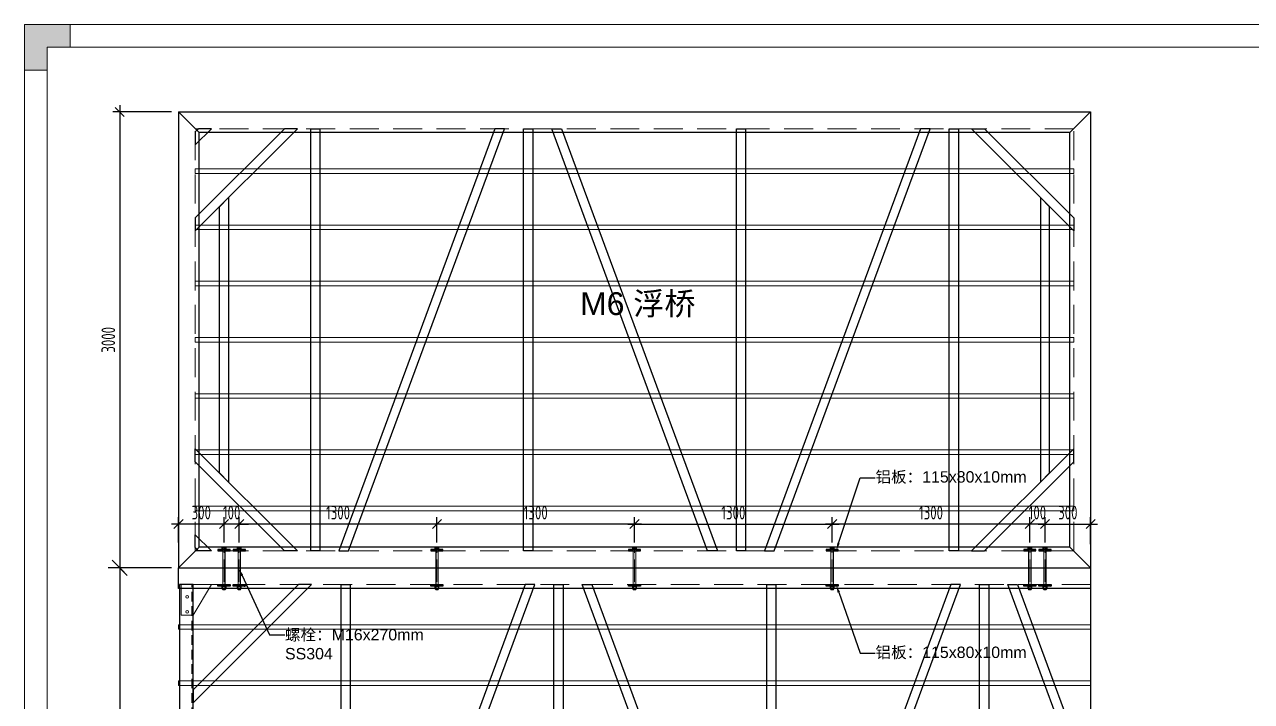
# Model space of a CAD drawing. Header units: millimetres. Extents: x 4 to 2106212, y -117026 to 198097.
# Drawn here: x 2079729 to 2087799, y 185596 to 190051 of the extents above; entities that cross this region are included whole.
import ezdxf
from ezdxf import colors
from ezdxf.entities.mleader import LeaderData, LeaderLine
from ezdxf.math import Vec2, Vec3

# ---------------------------------------------------------------- set-up
doc = ezdxf.new("R2010")
doc.units = ezdxf.units.MM
for name, pattern in [('CENTER', [0.6, 0.375, -0.075, 0.075, -0.075]), ('CENTER2', [28.575, 19.05, -3.175, 3.175, -3.175]), ('HIDDEN', [9.525, 6.35, -3.175])]:
    doc.linetypes.add(name, pattern=pattern)
for name, color, linetype, lineweight in [('screw', 33, 'Continuous', 13), ('加强板', 140, 'Continuous', 18), ('图框', 7, 'Continuous', 13), ('文本', 3, 'Continuous', 13), ('虚线', 1, 'CENTER2', 0), ('铝龙骨', 7, 'Continuous', 9)]:
    doc.layers.add(name, color=color, linetype=linetype, lineweight=lineweight)
for name, color, linetype in [('标注', 9, 'Continuous'), ('连接端梁', 130, 'Continuous'), ('铝横梁', 220, 'Continuous')]:
    doc.layers.add(name, color=color, linetype=linetype)
doc.styles.add('Arial', font='arial.ttf')
doc.styles.add('hztxt', font='ros1.shx', dxfattribs={"width": 0.8, "bigfont": 'hztxt.shx'})
doc.dimstyles.new('DIM-30', dxfattribs={"dimscale": 30, "dimtxt": 3, "dimasz": 2, "dimexe": 1.5, "dimexo": 1.5, "dimgap": 1, "dimtad": 1, "dimdec": 1, "dimdsep": 46, "dimtxsty": 'hztxt', "dimblk": 'OBLIQUE', "dimcen": 0, "dimdle": 1.5, "dimclrd": 9, "dimclre": 9, "dimclrt": 2, "dimadec": 1, "dimazin": 0, "dimtfac": 1, "dimtdec": 1, "dimtix": 1, "dimtmove": 2, "dimatfit": 3, "dimldrblk": 'OBLIQUE', "dimfxl": 15, "dimtolj": 1, "dimtzin": 0, "dimarcsym": 1})
doc.dimstyles.new('DIM-50', dxfattribs={"dimscale": 50, "dimtxt": 3, "dimasz": 2, "dimexe": 1.5, "dimexo": 1.5, "dimgap": 1, "dimtad": 1, "dimdec": 1, "dimdsep": 46, "dimtxsty": 'hztxt', "dimblk": 'OBLIQUE', "dimcen": 0, "dimdle": 1.5, "dimclrd": 9, "dimclre": 9, "dimclrt": 2, "dimadec": 1, "dimazin": 0, "dimtfac": 1, "dimtdec": 1, "dimtix": 1, "dimtmove": 2, "dimatfit": 3, "dimldrblk": 'OBLIQUE', "dimfxl": 15, "dimtolj": 1, "dimtzin": 0, "dimarcsym": 1})
pattern_1 = [(45, (-2112258.2154, -196125.4851), (-1.3470384182, 1.3470384182), []), (45, (-2112257.3174, -196125.4851), (-1.3470384182, 1.3470384182), [])]

# ---------------------------------------------------------------- blocks, each defined once
blk = doc.blocks.new('GW-TK')
at = {"layer": '图框', "linetype": 'Continuous', "lineweight": 0}
h = blk.add_hatch(color=256, dxfattribs=at)
h.dxf.hatch_style = 1
h.paths.add_polyline_path([(927183.55, 464715.01), (927183.55, 464705.01), (927188.55, 464705.01), (927188.55, 464710.01), (927193.56, 464710.01), (927193.56, 464715.01)])
blk.add_lwpolyline([(927188.55, 464705.01), (927188.55, 464710.01), (927193.56, 464710.01), (927193.56, 464715.01), (927183.55, 464715.01), (927183.55, 464705.01)], close=True, dxfattribs=at)
at = {"layer": '图框'}
for points in [[(927183.55, 464715.01), (927603.55, 464715.01), (927603.55, 464418.01), (927183.55, 464418.01)], [(927188.55, 464710.01), (927598.55, 464710.01), (927598.55, 464423.01), (927188.55, 464423.01)]]:
    blk.add_lwpolyline(points, close=True, dxfattribs=at)
blk = doc.blocks.new('_Oblique')
at = {"color": 0, "linetype": 'ByBlock', "lineweight": -2}
blk.add_line((-0.5, -0.5), (0.5, 0.5), dxfattribs=at)
blk = doc.blocks.new('*D1139')
at = {"layer": 'Defpoints', "color": 0, "transparency": 16777216}
for p in [(2080741.3, 189475.6, 0), (2080354.9, 186475.6), (2080741.3, 186475.6, 0)]:
    blk.add_point(p, dxfattribs=at)
at = {"layer": '标注', "color": 9, "lineweight": -2, "transparency": 16777216}
for p, q in [((2080354.9, 189520.6), (2080354.9, 186430.6)), ((2080696.3, 189475.6), (2080309.9, 189475.6)), ((2080696.3, 186475.6), (2080309.9, 186475.6))]:
    blk.add_line(p, q, dxfattribs=at)
at = {"layer": '标注', "color": 9, "lineweight": -2, "transparency": 16777216, "xscale": 60, "yscale": 60, "zscale": 60}
for p, rotation in [((2080354.9, 189475.6), 90), ((2080354.9, 186475.6), 270)]:
    blk.add_blockref('_Oblique', p, dxfattribs=dict(at, rotation=rotation))
at = {"layer": '标注', "color": 2, "transparency": 16777216, "insert": (2080279.9, 187975.6), "char_height": 90, "attachment_point": 5, "rotation": 90, "style": 'hztxt'}
blk.add_mtext('\\A1;3000', dxfattribs=at)
blk = doc.blocks.new('外六角螺丝M16')
at = {"layer": 'screw', "linetype": 'Continuous', "lineweight": 15}
for p, q in [((-10.7, 0), (-13.5, -1.9)), ((10.7, 0), (-10.7, 0)), ((15, -10), (-15, -10)), ((-15, -10), (-15, -13)), ((15, -13), (-15, -13)), ((-13.5, -1.9), (-13.5, -10)), ((13.5, -10), (-13.5, -10)), ((8.9, -10), (-8.9, -10)), ((-8, -255), (-8, -13)), ((-7, -10), (-7, -1.9)), ((7, -1.9), (7, -10)), ((8, -255), (8, -13)), ((10.7, 0), (13.5, -1.9)), ((13.5, -1.9), (13.5, -10)), ((15, -13), (15, -10)), ((-15, -255), (-15, -258)), ((-13.5, -259.1), (-12.4, -258)), ((-13.5, -259.1), (-13.5, -270.6)), ((-12.4, -271.6), (-13.5, -270.6)), ((-12.4, -271.6), (12.4, -271.6)), ((-8.5, -258), (-7.5, -259.1)), ((-7.5, -270.6), (-8.5, -271.6)), ((-6.4, -258), (-7.5, -259.1)), ((-7.5, -259.1), (-7.5, -270.6)), ((-7.5, -270.6), (-6.4, -271.6)), ((6.4, -258), (7.5, -259.1)), ((7.5, -270.6), (6.4, -271.6)), ((8.5, -258), (7.5, -259.1)), ((7.5, -259.1), (7.5, -270.6)), ((7.5, -270.6), (8.5, -271.6)), ((13.5, -259.1), (12.4, -258)), ((12.4, -271.6), (13.5, -270.6)), ((13.5, -259.1), (13.5, -270.6)), ((15, -255), (15, -258))]:
    blk.add_line(p, q, dxfattribs=at)
at = {"layer": 'screw', "color": 1, "linetype": 'CENTER', "ltscale": 0.501624}
blk.add_line((0, -280), (0, 0), dxfattribs=at)
at = {"layer": 'screw'}
for p, q in [((15, -255), (-15, -255)), ((-15, -258), (15, -258)), ((-9.8, -274), (9.8, -274)), ((-8, -274), (-8, -278.7)), ((8, -278.7), (-8, -278.7)), ((-6.7, -280), (6.7, -280)), ((6.7, -280), (8, -278.7)), ((8, -274), (8, -278.7))]:
    blk.add_line(p, q, dxfattribs=at)
at = {"layer": 'screw', "lineweight": 15}
blk.add_line((-8, -278.7), (-6.7, -280), dxfattribs=at)
at = {"layer": 'screw', "linetype": 'Continuous', "lineweight": 15}
for centre, radius, start, end in [((0, -14.1), 14.1, 60.2187, 119.7813), ((-10.3, -6.4), 5.59, 54.48739, 125.51261), ((10.2, -6.4), 5.59, 54.48739, 125.51261)]:
    blk.add_arc(centre, radius, start, end, dxfattribs=at)
at = {"layer": 'screw'}
for centre, start, end in [((-9.2, -270.7), 196.95182, 260.13484), ((9.2, -270.7), 279.86491, 343.04793)]:
    blk.add_arc(centre, 3.4, start, end, dxfattribs=at)
blk = doc.blocks.new('*D1140')
at = {"layer": 'Defpoints', "color": 0, "transparency": 16777216}
for p in [(2126199.3, 183669.5, 0), (2125813, 180669.5), (2126199.3, 180669.5, 0)]:
    blk.add_point(p, dxfattribs=at)
at = {"layer": '标注', "color": 9, "lineweight": -2, "transparency": 16777216}
for p, q in [((2125813, 183744.5), (2125813, 180594.5)), ((2126124.3, 183669.5), (2125738, 183669.5)), ((2126124.3, 180669.5), (2125738, 180669.5))]:
    blk.add_line(p, q, dxfattribs=at)
at = {"layer": '标注', "color": 9, "lineweight": -2, "transparency": 16777216, "xscale": 100, "yscale": 100, "zscale": 100}
for p, rotation in [((2125813, 183669.5), 90), ((2125813, 180669.5), 270)]:
    blk.add_blockref('_Oblique', p, dxfattribs=dict(at, rotation=rotation))
at = {"layer": '标注', "color": 2, "transparency": 16777216, "insert": (2125688, 182169.5), "char_height": 150, "attachment_point": 5, "rotation": 90, "style": 'hztxt'}
blk.add_mtext('\\A1;3000', dxfattribs=at)
blk = doc.blocks.new('连接加强板')
at = {"layer": '加强板'}
blk.add_lwpolyline([(-194915.5, -558.8), (-194915.5, -358.8), (-195115.5, -478.8), (-195115.5, -558.8)], close=True, dxfattribs=at)
for centre in [(-195095.5, -518.8), (-194995.5, -518.8)]:
    blk.add_circle(centre, 9, dxfattribs=at)
blk = doc.blocks.new('*U1144')
at = {"layer": '加强板', "rotation": 90.00000000000001}
blk.add_blockref('连接加强板', (-458.8, 195015.5), dxfattribs=at)
blk = doc.blocks.new('*U1145')
at = {"color": 0, "linetype": 'ByBlock', "lineweight": -2, "transparency": 16777216}
blk.add_blockref('*U1144', (0, 0), dxfattribs=at)
blk = doc.blocks.new('*U1146')
at = {"layer": '加强板', "rotation": 90.00000000000001}
blk.add_blockref('连接加强板', (-458.8, 195015.5), dxfattribs=at)
blk = doc.blocks.new('*U1147')
at = {"color": 0, "linetype": 'ByBlock', "lineweight": -2, "transparency": 16777216}
blk.add_blockref('*U1146', (0, 0), dxfattribs=at)
blk = doc.blocks.new('*U1148')
at = {"layer": '加强板'}
blk.add_lwpolyline([(10, -90), (-70, -90), (-70, 90), (10, 90), (70, 30), (70, -30), (10, -90)], dxfattribs=at)
for centre in [(-30, 50), (-30, -50)]:
    blk.add_circle(centre, 9, dxfattribs=at)
blk = doc.blocks.new('*U1149')
at = {"color": 0, "linetype": 'ByBlock', "lineweight": -2, "transparency": 16777216}
blk.add_blockref('*U1148', (0, 0), dxfattribs=at)
blk = doc.blocks.new('*U1150')
at = {"color": 252}
for points in [[(3000, 1500), (2864, 1364), (-2864, 1364), (-3000, 1500), (3000, 1500)], [(3000, -1500), (2864, -1364), (-2864, -1364), (-3000, -1500), (3000, -1500)]]:
    blk.add_lwpolyline(points, dxfattribs=at)
at = {"color": 252, "elevation": 0}
for points in [[(-3000, -1500), (-2864, -1364), (-2864, 1364), (-3000, 1500), (-3000, -1500)], [(3000, -1500), (2864, -1364), (2864, 1364), (3000, 1500), (3000, -1500)]]:
    blk.add_lwpolyline(points, dxfattribs=at)
at = {"layer": '虚线', "color": 252, "linetype": 'HIDDEN', "ltscale": 30}
for p, q in [((2889, 1389), (-2889, 1389)), ((-2889, -1389, 0), (-2889, 1389, 0)), ((2889, -1389, 0), (2889, 1389, 0)), ((2889, -1389), (-2889, -1389))]:
    blk.add_line(p, q, dxfattribs=at)
at = {"layer": '铝横梁', "color": 252, "elevation": 0}
for points in [[(-2867.8, 1389), (-2889, 1367.8), (-2889, 1282.9), (-2782.9, 1389)], [(-2130, -1389), (-2130, 1389), (-2070, 1389), (-2070, -1389)], [(-1881, -1389), (-855, 1389), (-919, 1389), (-1945, -1389)], [(-730, -1389), (-730, 1389), (-670, 1389), (-670, -1389)], [(481, -1389), (-545, 1389), (-481, 1389), (545, -1389)], [(670, -1389), (670, 1389), (730, 1389), (730, -1389)], [(919, -1389), (1945, 1389), (1881, 1389), (855, -1389)], [(2070, -1389), (2070, 1389), (2130, 1389), (2130, -1389)], [(-2730, -876.2), (-2730, 876.2), (-2670, 936.2), (-2670, -936.2)], [(2730, -876.2), (2730, 876.2), (2670, 936.2), (2670, -936.2)], [(-2867.8, -1389), (-2889, -1367.8), (-2889, -1282.9), (-2782.9, -1389)]]:
    blk.add_lwpolyline(points, close=True, dxfattribs=at)
at = {"layer": '铝横梁', "color": 252}
for points in [[(-2302.1, 1389), (-2889, 802.1), (-2889, 717.2), (-2217.2, 1389)], [(2302.1, 1389), (2889, 802.1), (2889, 717.2), (2217.2, 1389)], [(-2302.1, -1389), (-2889, -802.1), (-2889, -717.2), (-2217.2, -1389)], [(2302.1, -1389), (2889, -802.1), (2889, -717.2), (2217.2, -1389)]]:
    blk.add_lwpolyline(points, close=True, dxfattribs=at)
at = {"layer": '铝龙骨', "color": 252}
for points in [[(-2889, 1095), (-2889, 1125), (-2889, 1095), (2889, 1095), (2889, 1125), (-2889, 1125)], [(-2889, 725), (-2889, 755), (-2889, 725), (2889, 725), (2889, 755), (-2889, 755)], [(-2889, 355), (-2889, 385), (-2889, 355), (2889, 355), (2889, 385), (-2889, 385)], [(-2889, -15), (-2889, 15), (-2889, -15), (2889, -15), (2889, 15), (-2889, 15)], [(-2889, -385), (-2889, -355), (-2889, -385), (2889, -385), (2889, -355), (-2889, -355)], [(-2889, -755), (-2889, -725), (-2889, -755), (2889, -755), (2889, -725), (-2889, -725)], [(-2889, -1125), (-2889, -1095), (-2889, -1125), (2889, -1125), (2889, -1095), (-2889, -1095)]]:
    blk.add_lwpolyline(points, dxfattribs=at)
blk = doc.blocks.new('*U1151')
at = {"color": 0, "linetype": 'ByBlock', "lineweight": -2, "transparency": 16777216}
blk.add_blockref('*U1150', (0, 0), dxfattribs=at)
blk = doc.blocks.new('*D1152')
at = {"color": 9, "lineweight": -2, "transparency": 16777216}
for p, q in [((2086396.3, 186763.4), (2086786.3, 186763.4)), ((2086441.3, 186641.6), (2086441.3, 186808.4)), ((2086741.3, 186631.6), (2086741.3, 186808.4))]:
    blk.add_line(p, q, dxfattribs=at)
at = {"layer": 'Defpoints', "color": 0, "transparency": 16777216}
for p in [(2086741.3, 186763.4), (2086441.3, 186596.6, 0), (2086741.3, 186586.6, 0)]:
    blk.add_point(p, dxfattribs=at)
at = {"color": 9, "lineweight": -2, "transparency": 16777216, "xscale": 60, "yscale": 60, "zscale": 60, "rotation": 180}
blk.add_blockref('_Oblique', (2086441.3, 186763.4), dxfattribs=at)
at = {"color": 9, "lineweight": -2, "transparency": 16777216, "xscale": 60, "yscale": 60, "zscale": 60}
blk.add_blockref('_Oblique', (2086741.3, 186763.4), dxfattribs=at)
at = {"color": 2, "transparency": 16777216, "insert": (2086591.3, 186838.4), "char_height": 90, "attachment_point": 5, "style": 'hztxt'}
blk.add_mtext('\\A1;300', dxfattribs=at)
blk = doc.blocks.new('*D1153')
at = {"color": 9, "lineweight": -2, "transparency": 16777216}
for p, q in [((2086341.3, 186763.4), (2086281.3, 186763.4)), ((2086341.3, 186641.6), (2086341.3, 186808.4)), ((2086441.3, 186763.4), (2086341.3, 186763.4)), ((2086441.3, 186641.6), (2086441.3, 186808.4)), ((2086441.3, 186763.4), (2086501.3, 186763.4))]:
    blk.add_line(p, q, dxfattribs=at)
at = {"layer": 'Defpoints', "color": 0, "transparency": 16777216}
for p in [(2086341.3, 186763.4), (2086341.3, 186596.6, 0), (2086441.3, 186596.6, 0)]:
    blk.add_point(p, dxfattribs=at)
at = {"color": 9, "lineweight": -2, "transparency": 16777216, "xscale": 60, "yscale": 60, "zscale": 60}
blk.add_blockref('_Oblique', (2086341.3, 186763.4), dxfattribs=at)
at = {"color": 9, "lineweight": -2, "transparency": 16777216, "xscale": 60, "yscale": 60, "zscale": 60, "rotation": 180}
blk.add_blockref('_Oblique', (2086441.3, 186763.4), dxfattribs=at)
at = {"color": 2, "transparency": 16777216, "insert": (2086391.3, 186838.4), "char_height": 90, "attachment_point": 5, "style": 'hztxt'}
blk.add_mtext('\\A1;100', dxfattribs=at)
blk = doc.blocks.new('*D1154')
at = {"color": 9, "lineweight": -2, "transparency": 16777216}
for p, q in [((2086386.3, 186763.4), (2084996.3, 186763.4)), ((2085041.3, 186641.6), (2085041.3, 186808.4)), ((2086341.3, 186641.6), (2086341.3, 186808.4))]:
    blk.add_line(p, q, dxfattribs=at)
at = {"layer": 'Defpoints', "color": 0, "transparency": 16777216}
for p in [(2085041.3, 186763.4), (2085041.3, 186596.6, 0), (2086341.3, 186596.6, 0)]:
    blk.add_point(p, dxfattribs=at)
at = {"color": 9, "lineweight": -2, "transparency": 16777216, "xscale": 60, "yscale": 60, "zscale": 60, "rotation": 180}
blk.add_blockref('_Oblique', (2085041.3, 186763.4), dxfattribs=at)
at = {"color": 9, "lineweight": -2, "transparency": 16777216, "xscale": 60, "yscale": 60, "zscale": 60}
blk.add_blockref('_Oblique', (2086341.3, 186763.4), dxfattribs=at)
at = {"color": 2, "transparency": 16777216, "insert": (2085691.3, 186838.4), "char_height": 90, "attachment_point": 5, "style": 'hztxt'}
blk.add_mtext('\\A1;1300', dxfattribs=at)
blk = doc.blocks.new('*D1155')
at = {"color": 9, "lineweight": -2, "transparency": 16777216}
for p, q in [((2083786.3, 186763.4), (2082396.3, 186763.4)), ((2082441.3, 186641.6), (2082441.3, 186808.4)), ((2083741.3, 186641.6), (2083741.3, 186808.4))]:
    blk.add_line(p, q, dxfattribs=at)
at = {"layer": 'Defpoints', "color": 0, "transparency": 16777216}
for p in [(2082441.3, 186763.4), (2082441.3, 186596.6, 0), (2083741.3, 186596.6, 0)]:
    blk.add_point(p, dxfattribs=at)
at = {"color": 9, "lineweight": -2, "transparency": 16777216, "xscale": 60, "yscale": 60, "zscale": 60, "rotation": 180}
blk.add_blockref('_Oblique', (2082441.3, 186763.4), dxfattribs=at)
at = {"color": 9, "lineweight": -2, "transparency": 16777216, "xscale": 60, "yscale": 60, "zscale": 60}
blk.add_blockref('_Oblique', (2083741.3, 186763.4), dxfattribs=at)
at = {"color": 2, "transparency": 16777216, "insert": (2083091.3, 186838.4), "char_height": 90, "attachment_point": 5, "style": 'hztxt'}
blk.add_mtext('\\A1;1300', dxfattribs=at)
blk = doc.blocks.new('*D1156')
at = {"color": 9, "lineweight": -2, "transparency": 16777216}
for p, q in [((2082486.3, 186763.4), (2081096.3, 186763.4)), ((2081141.3, 186641.6), (2081141.3, 186808.4)), ((2082441.3, 186641.6), (2082441.3, 186808.4))]:
    blk.add_line(p, q, dxfattribs=at)
at = {"layer": 'Defpoints', "color": 0, "transparency": 16777216}
for p in [(2081141.3, 186763.4), (2081141.3, 186596.6, 0), (2082441.3, 186596.6, 0)]:
    blk.add_point(p, dxfattribs=at)
at = {"color": 9, "lineweight": -2, "transparency": 16777216, "xscale": 60, "yscale": 60, "zscale": 60, "rotation": 180}
blk.add_blockref('_Oblique', (2081141.3, 186763.4), dxfattribs=at)
at = {"color": 9, "lineweight": -2, "transparency": 16777216, "xscale": 60, "yscale": 60, "zscale": 60}
blk.add_blockref('_Oblique', (2082441.3, 186763.4), dxfattribs=at)
at = {"color": 2, "transparency": 16777216, "insert": (2081791.3, 186838.4), "char_height": 90, "attachment_point": 5, "style": 'hztxt'}
blk.add_mtext('\\A1;1300', dxfattribs=at)
blk = doc.blocks.new('*D1157')
at = {"color": 9, "lineweight": -2, "transparency": 16777216}
for p, q in [((2081041.3, 186763.4), (2080981.3, 186763.4)), ((2081041.3, 186641.6), (2081041.3, 186808.4)), ((2081141.3, 186763.4), (2081041.3, 186763.4)), ((2081141.3, 186641.6), (2081141.3, 186808.4)), ((2081141.3, 186763.4), (2081201.3, 186763.4))]:
    blk.add_line(p, q, dxfattribs=at)
at = {"layer": 'Defpoints', "color": 0, "transparency": 16777216}
for p in [(2081041.3, 186763.4), (2081041.3, 186596.6, 0), (2081141.3, 186596.6, 0)]:
    blk.add_point(p, dxfattribs=at)
at = {"color": 9, "lineweight": -2, "transparency": 16777216, "xscale": 60, "yscale": 60, "zscale": 60}
blk.add_blockref('_Oblique', (2081041.3, 186763.4), dxfattribs=at)
at = {"color": 9, "lineweight": -2, "transparency": 16777216, "xscale": 60, "yscale": 60, "zscale": 60, "rotation": 180}
blk.add_blockref('_Oblique', (2081141.3, 186763.4), dxfattribs=at)
at = {"color": 2, "transparency": 16777216, "insert": (2081091.3, 186838.4), "char_height": 90, "attachment_point": 5, "style": 'hztxt'}
blk.add_mtext('\\A1;100', dxfattribs=at)
blk = doc.blocks.new('*D1158')
at = {"color": 9, "lineweight": -2, "transparency": 16777216}
for p, q in [((2081086.3, 186763.4), (2080696.3, 186763.4)), ((2080741.3, 186641.6), (2080741.3, 186808.4)), ((2081041.3, 186641.6), (2081041.3, 186808.4))]:
    blk.add_line(p, q, dxfattribs=at)
at = {"layer": 'Defpoints', "color": 0, "transparency": 16777216}
for p in [(2080741.3, 186763.4), (2080741.3, 186596.6, 0), (2081041.3, 186596.6, 0)]:
    blk.add_point(p, dxfattribs=at)
at = {"color": 9, "lineweight": -2, "transparency": 16777216, "xscale": 60, "yscale": 60, "zscale": 60, "rotation": 180}
blk.add_blockref('_Oblique', (2080741.3, 186763.4), dxfattribs=at)
at = {"color": 9, "lineweight": -2, "transparency": 16777216, "xscale": 60, "yscale": 60, "zscale": 60}
blk.add_blockref('_Oblique', (2081041.3, 186763.4), dxfattribs=at)
at = {"color": 2, "transparency": 16777216, "insert": (2080891.3, 186838.4), "char_height": 90, "attachment_point": 5, "style": 'hztxt'}
blk.add_mtext('\\A1;300', dxfattribs=at)
blk = doc.blocks.new('*D1159')
at = {"color": 9, "lineweight": -2, "transparency": 16777216}
for p, q in [((2083696.3, 186763.4), (2085086.3, 186763.4)), ((2083741.3, 186641.6), (2083741.3, 186808.4)), ((2085041.3, 186641.6), (2085041.3, 186808.4))]:
    blk.add_line(p, q, dxfattribs=at)
at = {"layer": 'Defpoints', "color": 0, "transparency": 16777216}
for p in [(2085041.3, 186763.4), (2083741.3, 186596.6, 0), (2085041.3, 186596.6, 0)]:
    blk.add_point(p, dxfattribs=at)
at = {"color": 9, "lineweight": -2, "transparency": 16777216, "xscale": 60, "yscale": 60, "zscale": 60, "rotation": 180}
blk.add_blockref('_Oblique', (2083741.3, 186763.4), dxfattribs=at)
at = {"color": 9, "lineweight": -2, "transparency": 16777216, "xscale": 60, "yscale": 60, "zscale": 60}
blk.add_blockref('_Oblique', (2085041.3, 186763.4), dxfattribs=at)
at = {"color": 2, "transparency": 16777216, "insert": (2084391.3, 186838.4), "char_height": 90, "attachment_point": 5, "style": 'hztxt'}
blk.add_mtext('\\A1;1300', dxfattribs=at)
blk = doc.blocks.new('*U1169')
h = blk.add_hatch()
h.set_pattern_fill('ANSI32', color=256, scale=0.2)
h.set_pattern_definition(pattern_1)
h.paths.add_polyline_path([(-8, 121), (-40, 121), (-40, 111), (-8, 111)])
h.paths.add_polyline_path([(40, 121), (8, 121), (8, 111), (40, 111)])
h = blk.add_hatch()
h.set_pattern_fill('ANSI32', color=256, scale=0.2)
h.set_pattern_definition(pattern_1)
h.paths.add_polyline_path([(-8, -121), (-40, -121), (-40, -111), (-8, -111)])
h.paths.add_polyline_path([(40, -121), (8, -121), (8, -111), (40, -111)])
at = {"elevation": 0}
for points in [[(-40, 111), (40, 111), (40, 121), (-40, 121), (-40, 111)], [(-40, -111), (40, -111), (40, -121), (-40, -121), (-40, -111)]]:
    blk.add_lwpolyline(points, dxfattribs=at)
blk = doc.blocks.new('*U1170')
at = {"color": 0, "linetype": 'ByBlock', "lineweight": -2, "transparency": 16777216}
for p in [(0, 0), (1300, 0), (2600, 0)]:
    blk.add_blockref('*U1169', p, dxfattribs=at)
blk = doc.blocks.new('*U1171')
h = blk.add_hatch()
h.set_pattern_fill('ANSI32', color=256, scale=0.2)
h.set_pattern_definition(pattern_1)
h.paths.add_polyline_path([(-8, 121), (-40, 121), (-40, 111), (-8, 111)])
h.paths.add_polyline_path([(40, 121), (8, 121), (8, 111), (40, 111)])
h = blk.add_hatch()
h.set_pattern_fill('ANSI32', color=256, scale=0.2)
h.set_pattern_definition(pattern_1)
h.paths.add_polyline_path([(-8, -121), (-40, -121), (-40, -111), (-8, -111)])
h.paths.add_polyline_path([(40, -121), (8, -121), (8, -111), (40, -111)])
at = {"elevation": 0}
for points in [[(-40, 111), (40, 111), (40, 121), (-40, 121), (-40, 111)], [(-40, -111), (40, -111), (40, -121), (-40, -121), (-40, -111)]]:
    blk.add_lwpolyline(points, dxfattribs=at)
blk = doc.blocks.new('*U1172')
at = {"color": 0, "linetype": 'ByBlock', "lineweight": -2, "transparency": 16777216}
blk.add_blockref('*U1171', (0, 0), dxfattribs=at)
blk = doc.blocks.new('*U1173')
h = blk.add_hatch()
h.set_pattern_fill('ANSI32', color=256, scale=0.2)
h.set_pattern_definition(pattern_1)
h.paths.add_polyline_path([(-8, 121), (-40, 121), (-40, 111), (-8, 111)])
h.paths.add_polyline_path([(40, 121), (8, 121), (8, 111), (40, 111)])
h = blk.add_hatch()
h.set_pattern_fill('ANSI32', color=256, scale=0.2)
h.set_pattern_definition(pattern_1)
h.paths.add_polyline_path([(-8, -121), (-40, -121), (-40, -111), (-8, -111)])
h.paths.add_polyline_path([(40, -121), (8, -121), (8, -111), (40, -111)])
at = {"elevation": 0}
for points in [[(-40, 111), (40, 111), (40, 121), (-40, 121), (-40, 111)], [(-40, -111), (40, -111), (40, -121), (-40, -121), (-40, -111)]]:
    blk.add_lwpolyline(points, dxfattribs=at)
blk = doc.blocks.new('*U1174')
at = {"color": 0, "linetype": 'ByBlock', "lineweight": -2, "transparency": 16777216}
blk.add_blockref('*U1173', (0, 0), dxfattribs=at)
blk = doc.blocks.new('*U1175')
h = blk.add_hatch()
h.set_pattern_fill('ANSI32', color=256, scale=0.2)
h.set_pattern_definition(pattern_1)
h.paths.add_polyline_path([(-8, 121), (-40, 121), (-40, 111), (-8, 111)])
h.paths.add_polyline_path([(40, 121), (8, 121), (8, 111), (40, 111)])
h = blk.add_hatch()
h.set_pattern_fill('ANSI32', color=256, scale=0.2)
h.set_pattern_definition(pattern_1)
h.paths.add_polyline_path([(-8, -121), (-40, -121), (-40, -111), (-8, -111)])
h.paths.add_polyline_path([(40, -121), (8, -121), (8, -111), (40, -111)])
at = {"elevation": 0}
for points in [[(-40, 111), (40, 111), (40, 121), (-40, 121), (-40, 111)], [(-40, -111), (40, -111), (40, -121), (-40, -121), (-40, -111)]]:
    blk.add_lwpolyline(points, dxfattribs=at)
blk = doc.blocks.new('*U1176')
at = {"color": 0, "linetype": 'ByBlock', "lineweight": -2, "transparency": 16777216}
blk.add_blockref('*U1175', (0, 0), dxfattribs=at)
blk = doc.blocks.new('*U1177')
h = blk.add_hatch()
h.set_pattern_fill('ANSI32', color=256, scale=0.2)
h.set_pattern_definition(pattern_1)
h.paths.add_polyline_path([(-8, 121), (-40, 121), (-40, 111), (-8, 111)])
h.paths.add_polyline_path([(40, 121), (8, 121), (8, 111), (40, 111)])
h = blk.add_hatch()
h.set_pattern_fill('ANSI32', color=256, scale=0.2)
h.set_pattern_definition(pattern_1)
h.paths.add_polyline_path([(-8, -121), (-40, -121), (-40, -111), (-8, -111)])
h.paths.add_polyline_path([(40, -121), (8, -121), (8, -111), (40, -111)])
at = {"elevation": 0}
for points in [[(-40, 111), (40, 111), (40, 121), (-40, 121), (-40, 111)], [(-40, -111), (40, -111), (40, -121), (-40, -121), (-40, -111)]]:
    blk.add_lwpolyline(points, dxfattribs=at)
blk = doc.blocks.new('*U1178')
at = {"color": 0, "linetype": 'ByBlock', "lineweight": -2, "transparency": 16777216}
blk.add_blockref('*U1177', (0, 0), dxfattribs=at)
blk = doc.blocks.new('*U1142')
at = {"color": 252}
for points in [[(3230.05, 1660.69), (3230.05, -47.13), (3356.27, 43.28), (3109.76, -309.86), (3230.87, -220.05), (3230.87, -1660.69)], [(3230.05, 1355.49), (-2769.95, 1355.49), (-2769.95, 1491.49), (3230.05, 1491.49)], [(3230.87, -1372.51), (-2769.95, -1372.51), (-2769.95, -1508.51), (3230.87, -1508.51)]]:
    blk.add_lwpolyline(points, dxfattribs=at)
at = {"layer": '虚线', "color": 252, "linetype": 'HIDDEN', "ltscale": 30}
for p, q in [((3230.05, 1380.49), (-2769.95, 1380.49)), ((3230.87, -1397.51), (-2769.95, -1397.51))]:
    blk.add_line(p, q, dxfattribs=at)
at = {"layer": '虚线', "color": 252, "linetype": 'HIDDEN', "ltscale": 10}
blk.add_line((-2681.45, -1397.51, 0), (-2681.45, 1380.49), dxfattribs=at)
at = {"layer": '连接端梁', "color": 252}
blk.add_lwpolyline([(-2762.45, 1380.49), (-2762.45, -1397.51), (-2672.45, -1397.51), (-2672.45, 1380.49)], close=True, dxfattribs=at)
at = {"layer": '铝横梁', "color": 252}
for points in [[(-1979.48, 1380.49), (-2672.45, 687.53), (-2672.45, 602.67), (-1894.63, 1380.49)], [(-1699.95, -38.51), (-2672.45, -38.51), (-2672.45, 21.49), (-1699.95, 21.49)], [(-1979.48, -1397.51), (-2672.45, -704.54), (-2672.45, -619.69), (-1894.63, -1397.51)]]:
    blk.add_lwpolyline(points, close=True, dxfattribs=at)
at = {"layer": '铝横梁', "color": 252, "elevation": 0}
for points in [[(-1699.95, -1397.51), (-1699.95, 1380.49), (-1639.95, 1380.49), (-1639.95, -1397.51)], [(-1450.99, -1397.51), (-424.95, 1380.49), (-488.91, 1380.49), (-1514.95, -1397.51)], [(-299.95, -1397.51), (-299.95, 1380.49), (-239.95, 1380.49), (-239.95, -1397.51)], [(911.09, -1397.51), (-114.95, 1380.49), (-50.98, 1380.49), (975.05, -1397.51)], [(1100.05, -1397.51), (1100.05, 1380.49), (1160.05, 1380.49), (1160.05, -1397.51)], [(1349.01, -1397.51), (2375.05, 1380.49), (2311.09, 1380.49), (1285.05, -1397.51)], [(2500.05, -1397.51), (2500.05, 1380.49), (2560.05, 1380.49), (2560.05, -1397.51)]]:
    blk.add_lwpolyline(points, close=True, dxfattribs=at)
blk.add_lwpolyline([(3240.3, -122.85), (2685.05, 1380.49), (2749.02, 1380.49), (3282.13, -62.93)], dxfattribs=at)
at = {"layer": '铝龙骨', "color": 252}
for points in [[(-2769.95, 1086.49), (-2769.95, 1116.49), (-2769.95, 1086.49), (3230.05, 1086.49)], [(3230.05, 1116.49), (-2769.95, 1116.49)], [(-2769.95, 716.49), (-2769.95, 746.49), (-2769.95, 716.49), (3230.05, 716.49)], [(3230.05, 746.49), (-2769.95, 746.49)], [(-2769.95, 346.49), (-2769.95, 376.49), (-2769.95, 346.49), (3230.05, 346.49)], [(3230.05, 376.49), (-2769.95, 376.49)], [(-2769.95, -23.51), (-2769.95, 6.49), (-2769.95, -23.51), (3309.65, -23.51)], [(3330.59, 6.49), (-2769.95, 6.49)], [(-2769.95, -393.51), (-2769.95, -363.51), (-2769.95, -393.51), (3230.87, -393.51)], [(3230.87, -363.51), (-2769.95, -363.51)], [(-2769.95, -763.51), (-2769.95, -733.51), (-2769.95, -763.51), (3230.87, -763.51)], [(3230.87, -733.51), (-2769.95, -733.51)], [(-2769.95, -1133.51), (-2769.95, -1103.51), (-2769.95, -1133.51), (3230.87, -1133.51)], [(3230.87, -1103.51), (-2769.95, -1103.51)]]:
    blk.add_lwpolyline(points, dxfattribs=at)
at = {"color": 252, "xscale": -1}
blk.add_blockref('*U1145', (-2652.45, 1280.49), dxfattribs=at)
at = {"color": 252}
blk.add_blockref('*U1149', (-2682.45, -8.51), dxfattribs=at)
at = {"color": 252, "rotation": 180}
blk.add_blockref('*U1147', (-2652.45, -1297.51), dxfattribs=at)
at = {"layer": '标注'}
dim = blk.add_linear_dim(base=(-3156.27, -1508.51, 0), p1=(-2769.95, 1491.49), p2=(-2769.95, -1508.51, 0), angle=90, dimstyle='DIM-50', dxfattribs=at)
dim.commit()
dim.dimension.update_dxf_attribs({"geometry": '*D1140', "text_midpoint": (-3281.27, -8.51, 0), "insert": (-2128969.24, -182177.98)})
blk = doc.blocks.new('*U1143')
at = {"color": 0, "linetype": 'ByBlock', "lineweight": -2, "transparency": 16777216}
blk.add_blockref('*U1142', (0, 0), dxfattribs=at)

msp = doc.modelspace()

# ---------------------------------------------------------------- block references
for name, p in [('*U1151', (2083741.2547, 187975.6434, 0.0005)), ('*U1143', (2083511.2016, 184984.1511, 0.0005)), ('*U1174', (2081041.2512, 186475.6433, 0.0003)), ('*U1172', (2081141.2512, 186475.6433, 0.0003)), ('*U1170', (2082441.2512, 186475.6434, 0.0003)), ('*U1178', (2086341.2582, 186475.6433, 0.0003)), ('*U1176', (2086441.2582, 186475.6433, 0.0003))]:
    msp.add_blockref(name, p)
at = {"layer": 'screw', "color": 252}
for p in [(2081041.2512, 186609.6434, 0.0005), (2081141.2512, 186609.6434, 0.0005), (2082441.2512, 186609.6434, 0.0005), (2083741.2512, 186609.6434, 0.0005), (2085041.2512, 186609.6434, 0.0005)]:
    msp.add_blockref('外六角螺丝M16', p, dxfattribs=at)
at = {"layer": 'screw', "color": 252, "xscale": -1}
for p in [(2086341.2582, 186609.6434, 0.0005), (2086441.2582, 186609.6434, 0.0005)]:
    msp.add_blockref('外六角螺丝M16', p, dxfattribs=at)
at = {"layer": '文本', "xscale": 30, "yscale": 30, "zscale": 30}
msp.add_blockref('GW-TK', (-25735777.6161, -13751399.8006), dxfattribs=at)

# ---------------------------------------------------------------- texts
at = {"layer": '文本', "color": 6, "insert": (2083383.8314, 188288.8095), "char_height": 150, "attachment_point": 1, "style": 'Arial'}
msp.add_mtext_dynamic_manual_height_columns('M6 {\\fSimSun|b0|i0|c134|p2;浮桥}', width=1449.946236, gutter_width=37.5, heights=[0], dxfattribs=at)

# ---------------------------------------------------------------- dimensions: what is measured, and where the dimension line sits
for base, p1, p2, picture, middle in [((2080741.2547, 186763.3725), (2081041.2512, 186596.6433, 0.0005), (2080741.2547, 186596.6433, 0.001), '*D1158', (2080891.253, 186838.3725)), ((2081041.2512, 186763.3725), (2081141.2512, 186596.6433, 0.0005), (2081041.2512, 186596.6433, 0.0005), '*D1157', (2081091.2512, 186838.3725)), ((2081141.2512, 186763.3725), (2082441.2512, 186596.6433, 0.0005), (2081141.2512, 186596.6433, 0.0005), '*D1156', (2081791.2512, 186838.3725)), ((2082441.2512, 186763.3725), (2083741.2512, 186596.6433, 0.0005), (2082441.2512, 186596.6433, 0.0005), '*D1155', (2083091.2512, 186838.3725)), ((2085041.2512, 186763.3725), (2086341.2582, 186596.6434, 0.0005), (2085041.2512, 186596.6433, 0.0005), '*D1154', (2085691.2547, 186838.3725)), ((2086341.2582, 186763.3725), (2086441.2582, 186596.6434, 0.0005), (2086341.2582, 186596.6434, 0.0005), '*D1153', (2086391.2582, 186838.3725)), ((2086741.2547, 186763.3725), (2086441.2582, 186596.6434, 0.0005), (2086741.2547, 186586.6434, 0.0005), '*D1152', (2086591.2564, 186838.3725))]:
    dim = msp.add_linear_dim(base=base, p1=p1, p2=p2, dimstyle='DIM-30')
    dim.commit()
    dim.dimension.update_dxf_attribs({"geometry": picture, "text_midpoint": middle})
dim = msp.add_linear_dim(base=(2085041.2512, 186763.3725), p1=(2083741.2512, 186596.6433, 0.0005), p2=(2085041.2512, 186596.6433, 0.0005), angle=180, dimstyle='DIM-30')
dim.commit()
dim.dimension.update_dxf_attribs({"geometry": '*D1159', "text_midpoint": (2084391.2512, 186838.3725)})
at = {"layer": '标注'}
dim = msp.add_linear_dim(base=(2080354.9289, 186475.6434), p1=(2080741.2547, 189475.6434, 0.0005), p2=(2080741.2547, 186475.6434, 0.001), angle=90, dimstyle='DIM-30', dxfattribs=at)
dim.commit()
dim.dimension.update_dxf_attribs({"geometry": '*D1139', "text_midpoint": (2080279.9289, 187975.6434)})

# ---------------------------------------------------------------- leaders
at = {"layer": '标注', "color": 6}
ml = msp.add_multileader_mtext('Standard', dxfattribs=at)
ml.set_content('{\\fSimSun|b0|i0|c134|p2;铝板：}115x80x10mm', color=6, style='Arial')
ml.set_leader_properties(color=9)
ml.build(insert=Vec2(0, 0))
ml.multileader.update_dxf_attribs({"dogleg_length": 100, "arrow_head_size": 50})
ctx = ml.context
ctx.base_point, ctx.char_height, ctx.arrow_head_size, ctx.plane_origin = Vec3(2085324.3917, 187068.0021), 75, 50, Vec3(2084097.4529, 1496638.4547)
notes = []
notes.append((ctx, [(0, (1, 1, 0), (2085224.3917, 187068.0021), (1, 0), 100, [(0, [(2085068.1066, 186590.0757)], 0, [])])]))
ctx.mtext.insert, ctx.mtext.width, ctx.mtext.defined_height, ctx.mtext.flow_direction = Vec3(2085326.3917, 187111.1271), 1306.29601, 369.2673, 5
ml = msp.add_multileader_mtext('Standard', dxfattribs=at)
ml.set_content('{\\fSimSun|b0|i0|c134|p2;螺栓：}M16x270mm\\PSS304', color=6, style='Arial')
ml.set_leader_properties(color=9)
ml.build(insert=Vec2(0, 0))
ml.multileader.update_dxf_attribs({"dogleg_length": 100, "arrow_head_size": 50})
ctx = ml.context
ctx.base_point, ctx.char_height, ctx.arrow_head_size, ctx.plane_origin = Vec3(2081440.0875, 186034.5504, 0.0005), 75, 50, Vec3(2080998.2079, 1495844.7543, 0.0005)
notes.append((ctx, [(0, (1, 1, 0), (2081340.0875, 186034.5504, 0.0005), (1, 0), 100, [(0, [(2081139.4668, 186469.6439, 0.0005)], 0, [])])]))
ctx.mtext.insert, ctx.mtext.width, ctx.mtext.defined_height, ctx.mtext.flow_direction = Vec3(2081442.0875, 186072.6798, 0.0005), 1306.29601, 369.2673, 5
ml = msp.add_multileader_mtext('Standard', dxfattribs=at)
ml.set_content('{\\fSimSun|b0|i0|c134|p2;铝板：}115x80x10mm', color=6, style='Arial')
ml.set_leader_properties(color=9)
ml.build(insert=Vec2(0, 0))
ml.multileader.update_dxf_attribs({"dogleg_length": 100, "arrow_head_size": 50})
ctx = ml.context
ctx.base_point, ctx.char_height, ctx.arrow_head_size, ctx.plane_origin = Vec3(2085324.2483, 185913.4844), 75, 50, Vec3(2084097.3095, -1123687.0968)
notes.append((ctx, [(0, (1, 1, 0), (2085224.2483, 185913.4844), (1, 0), 100, [(0, [(2085067.9633, 186361.2821)], 0, [])])]))
ctx.mtext.insert, ctx.mtext.width, ctx.mtext.defined_height, ctx.mtext.flow_direction = Vec3(2085326.2483, 185956.6094), 1306.29601, 369.2673, 5
for ctx, leaders in notes:
    for number, flags, end, landing, length, lines in leaders:
        leader = LeaderData()
        leader.index, (leader.has_last_leader_line, leader.has_dogleg_vector, leader.attachment_direction) = number, flags
        leader.last_leader_point, leader.dogleg_vector, leader.dogleg_length = Vec3(end), Vec3(landing), length
        for number, points, colour, breaks in lines:
            line = LeaderLine()
            line.index, line.vertices, line.color, line.breaks = number, Vec3.list(points), colors.encode_raw_color(colour), breaks
            leader.lines.append(line)
        ctx.leaders.append(leader)

doc.saveas('drawing.dxf')
